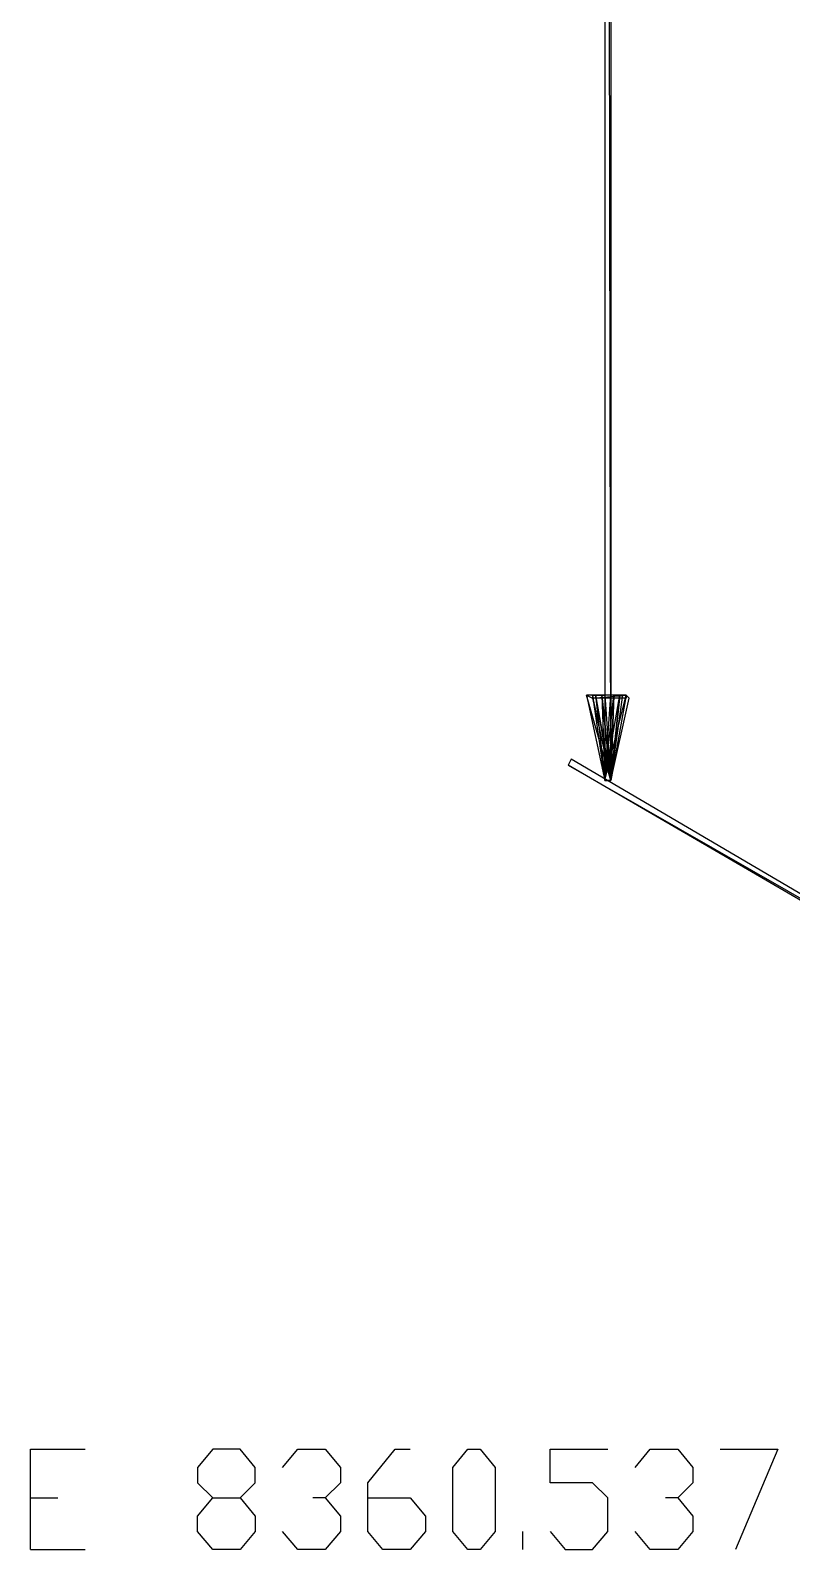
# Model space of a CAD drawing. Header units: millimetres. Extents: x 43 to 869, y -758 to -34.
# Drawn here: x 516.8 to 546.8, y -691.2 to -631.3 of the extents above; entities that cross this region are included whole.
import ezdxf

# ---------------------------------------------------------------- set-up
doc = ezdxf.new("R2010")
doc.units = ezdxf.units.MM
doc.layers.add('PDF_LINES', color=4, linetype='Continuous')

msp = doc.modelspace()

# ---------------------------------------------------------------- linework, layer by layer
at = {"layer": 'PDF_LINES'}
for p, q in [((539.68, -660.88), (539.44, -500.92)), ((539.44, -500.92), (539.44, -660.88)), ((539.68, -660.88), (539.44, -500.92)), ((539.68, -500.92), (539.68, -660.88)), ((539.68, -660.88), (538.72, -657.52)), ((538.72, -657.52), (539.44, -660.88)), ((539.68, -660.88), (538.72, -657.52)), ((538.72, -657.52), (538.96, -657.64)), ((538.72, -657.52), (538.96, -657.64)), ((540.28, -657.52), (538.72, -657.52)), ((538.96, -657.64), (540.28, -657.52)), ((538.96, -657.64), (540.28, -657.52)), ((539.68, -660.88), (538.96, -657.52)), ((538.96, -657.52), (539.44, -660.88)), ((539.68, -660.88), (538.96, -657.52)), ((538.96, -657.52), (539.08, -657.52)), ((538.96, -657.64), (539.68, -660.88)), ((540.28, -657.64), (538.96, -657.64)), ((539.08, -657.52), (539.68, -660.88)), ((539.68, -660.88), (539.08, -657.52)), ((539.08, -657.52), (539.44, -660.88)), ((539.68, -660.88), (539.08, -657.52)), ((539.08, -657.52), (539.32, -657.52)), ((539.32, -657.52), (539.68, -660.88)), ((539.68, -660.88), (539.32, -657.52)), ((539.32, -657.52), (539.44, -660.88)), ((539.68, -660.88), (539.32, -657.52)), ((539.32, -657.52), (539.44, -657.52)), ((539.44, -660.88), (540.28, -657.52)), ((539.44, -660.88), (540.04, -657.52)), ((539.44, -660.88), (539.8, -657.52)), ((539.44, -660.88), (539.68, -657.52)), ((539.44, -657.52), (539.68, -660.88)), ((540.28, -657.52), (539.68, -660.88)), ((540.28, -657.52), (539.68, -660.88)), ((540.04, -657.52), (539.68, -660.88)), ((539.68, -660.88), (540.16, -657.52)), ((540.04, -657.52), (539.68, -660.88)), ((539.8, -657.52), (539.68, -660.88)), ((539.68, -660.88), (540.04, -657.52)), ((539.8, -657.52), (539.68, -660.88)), ((539.8, -657.52), (539.68, -657.52)), ((539.68, -657.52), (539.68, -660.88)), ((539.68, -660.88), (539.8, -657.52)), ((539.68, -657.52), (539.68, -660.88)), ((539.68, -660.88), (540.4, -657.64)), ((540.04, -657.52), (539.8, -657.52)), ((540.16, -657.52), (540.04, -657.52)), ((540.4, -657.64), (540.28, -657.52)), ((540.28, -657.52), (540.28, -657.64)), ((538.12, -660.04), (538, -660.28)), ((559.36, -672.52), (538.12, -660.04)), ((538, -660.28), (559.36, -672.52)), ((538, -660.28), (559.36, -672.52)), ((559.24, -672.64), (538, -660.28)), ((539.68, -660.88), (539.44, -660.88)), ((539.44, -660.88), (539.68, -660.88)), ((539.68, -660.88), (539.44, -660.88)), ((539.44, -660.88), (539.68, -660.88)), ((539.68, -660.88), (539.44, -660.88)), ((539.44, -660.88), (539.68, -660.88)), ((539.68, -660.88), (539.44, -660.88)), ((539.44, -660.88), (539.68, -660.88)), ((539.44, -660.88), (539.68, -660.88)), ((516.76, -691.24), (516.76, -687.28)), ((516.76, -687.28), (518.92, -687.28)), ((523.96, -687.28), (523.36, -688)), ((525.04, -687.28), (523.96, -687.28)), ((525.64, -688), (525.04, -687.28)), ((526.72, -688), (527.32, -687.28)), ((527.32, -687.28), (528.4, -687.28)), ((528.4, -687.28), (529, -688)), ((530.08, -688.6), (531.16, -687.28)), ((531.16, -687.28), (531.76, -687.28)), ((533.44, -688), (534.04, -687.28)), ((534.04, -687.28), (534.52, -687.28)), ((534.52, -687.28), (535.12, -688)), ((537.28, -688.6), (537.28, -687.28)), ((537.28, -687.28), (539.56, -687.28)), ((540.64, -688), (541.24, -687.28)), ((541.24, -687.28), (542.32, -687.28)), ((542.32, -687.28), (542.92, -688)), ((544, -687.28), (546.28, -687.28)), ((546.28, -687.28), (544.6, -691.24)), ((523.36, -688), (523.36, -688.6)), ((525.64, -688.6), (525.64, -688)), ((529, -688), (529, -688.6)), ((533.44, -690.52), (533.44, -688)), ((535.12, -688), (535.12, -690.52)), ((542.92, -688), (542.92, -688.6)), ((523.36, -688.6), (523.96, -689.2)), ((525.04, -689.2), (525.64, -688.6)), ((529, -688.6), (528.4, -689.2)), ((530.08, -690.52), (530.08, -688.6)), ((538.96, -688.6), (537.28, -688.6)), ((539.56, -689.2), (538.96, -688.6)), ((542.92, -688.6), (542.32, -689.2)), ((516.76, -689.2), (517.84, -689.2)), ((523.36, -689.92), (523.96, -689.2)), ((523.96, -689.2), (525.04, -689.2)), ((525.04, -689.2), (525.64, -689.92)), ((528.4, -689.2), (527.92, -689.2)), ((528.4, -689.2), (529, -689.92)), ((530.08, -689.2), (531.76, -689.2)), ((531.76, -689.2), (532.36, -689.92)), ((539.56, -690.52), (539.56, -689.2)), ((542.32, -689.2), (541.84, -689.2)), ((542.32, -689.2), (542.92, -689.92)), ((523.36, -690.52), (523.36, -689.92)), ((525.64, -689.92), (525.64, -690.52)), ((529, -689.92), (529, -690.52)), ((532.36, -689.92), (532.36, -690.52)), ((542.92, -689.92), (542.92, -690.52)), ((523.96, -691.24), (523.36, -690.52)), ((525.64, -690.52), (525.04, -691.24)), ((527.32, -691.24), (526.72, -690.52)), ((529, -690.52), (528.4, -691.24)), ((530.68, -691.24), (530.08, -690.52)), ((532.36, -690.52), (531.76, -691.24)), ((534.04, -691.24), (533.44, -690.52)), ((535.12, -690.52), (534.52, -691.24)), ((536.2, -691.24), (536.2, -690.52)), ((537.28, -690.52), (537.88, -691.24)), ((538.96, -691.24), (539.56, -690.52)), ((541.24, -691.24), (540.64, -690.52)), ((542.92, -690.52), (542.32, -691.24)), ((516.76, -691.24), (518.92, -691.24)), ((525.04, -691.24), (523.96, -691.24)), ((528.4, -691.24), (527.32, -691.24)), ((531.76, -691.24), (530.68, -691.24)), ((534.52, -691.24), (534.04, -691.24)), ((537.88, -691.24), (538.96, -691.24)), ((542.32, -691.24), (541.24, -691.24))]:
    msp.add_line(p, q, dxfattribs=at)

doc.saveas('drawing.dxf')
